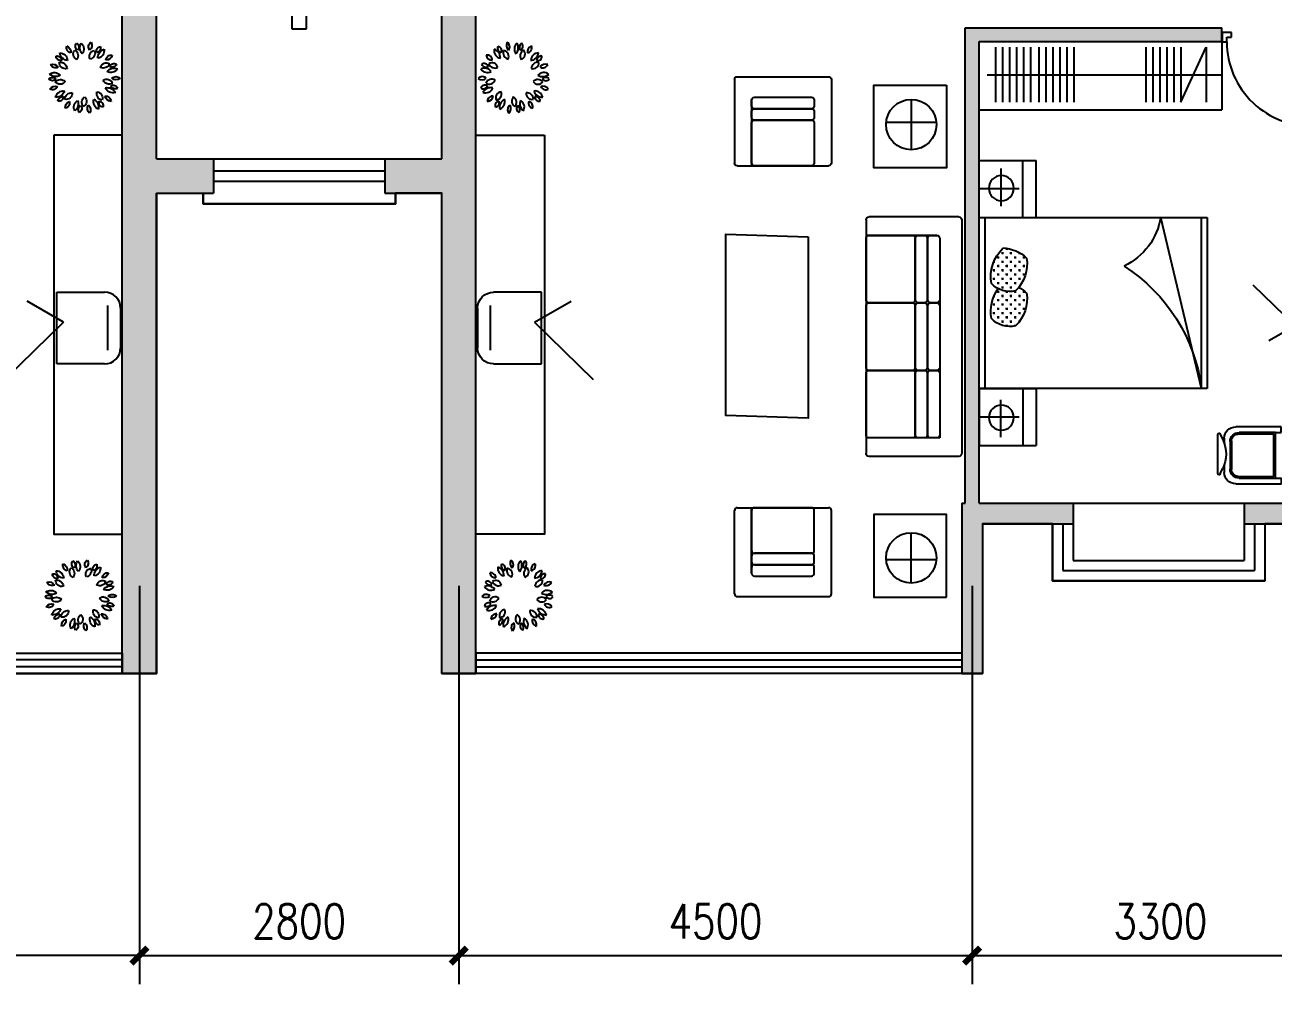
# Model space of a CAD drawing. Header units: millimetres. Extents: x 954 to 37968, y 451 to 18769.
# Drawn here: x 16152 to 27092, y 451 to 8861 of the extents above; entities that cross this region are included whole.
import ezdxf
from ezdxf.enums import TextEntityAlignment as Align

# ---------------------------------------------------------------- set-up
doc = ezdxf.new("R2010")
doc.units = ezdxf.units.MM
for name, color, linetype in [('DIM', 15, 'Continuous'), ('J', 7, 'Continuous'), ('OA_FURNITURE', 7, 'Continuous'), ('PUB_H', 13, 'Continuous'), ('T', 7, 'Continuous'), ('W', 2, 'Continuous'), ('WALL', 4, 'Continuous'), ('WINDOW_TEXT', 7, 'Continuous'), ('轮廓线', 240, 'Continuous')]:
    doc.layers.add(name, color=color, linetype=linetype)
doc.styles.add('DIM_FONT', font='SIMPLEX.shx', dxfattribs={"width": 0.8})
doc.styles.add('SIMPLEX', font='SIMPLEX.SHX')
doc.styles.get("Standard").update_dxf_attribs({"font": 'arial.ttf'})
doc.dimstyles.new('DIMN', dxfattribs={"dimtxt": 300, "dimasz": 1, "dimexe": 250, "dimexo": 300, "dimgap": 150, "dimtad": 1, "dimdec": 0, "dimdsep": 46, "dimtxsty": 'DIM_FONT', "dimblk": '_DIMX', "dimblk1": 'ARCHTICK', "dimblk2": 'ARCHTICK', "dimcen": 0.1, "dimclrt": 7, "dimadec": 0, "dimazin": 0, "dimtfac": 1, "dimtdec": 0, "dimtix": 1, "dimtmove": 2, "dimatfit": 3, "dimldrblk": '_DIMX', "dimfxl": 1, "dimtolj": 1, "dimtzin": 0, "dimarcsym": 0})

# ---------------------------------------------------------------- blocks, each defined once
blk = doc.blocks.new('M_B6KVE')
for p, q in [((-0.5, 0.5), (0.5, 0.5)), ((-0.5, 0.15), (0.5, 0.15)), ((-0.5, -0.15), (0.5, -0.15)), ((-0.5602, -0.5057), (-0.5602, -0.8077)), ((0.5638, -0.8077), (0.5638, -0.5057)), ((-0.5602, -0.8077), (0.5638, -0.8077))]:
    blk.add_line(p, q)
blk = doc.blocks.new('_ARCHTICK')
at = {"color": 0, "linetype": 'ByBlock', "const_width": 0.15}
blk.add_lwpolyline([(-0.5, -0.5), (0.5, 0.5)], dxfattribs=at)
blk = doc.blocks.new('_DIMX')
at = {"const_width": 50}
blk.add_lwpolyline([(-70, -70), (70, 70)], dxfattribs=at)
blk = doc.blocks.new('_WBLK')
for p, q in [((-0.5, 0.5), (0.5, 0.5)), ((0.5, 0.1667), (-0.5, 0.1667)), ((0.5, -0.1667), (-0.5, -0.1667)), ((-0.5, -0.5), (0.5, -0.5))]:
    blk.add_line(p, q)
at = {"layer": 'WINDOW_TEXT', "style": 'SIMPLEX', "flags": 9}
blk.add_attdef('A', text='', height=1, dxfattribs=at).set_placement((0, 1.5), align=Align.MIDDLE)
blk = doc.blocks.new('M_F22')
for centre, radius, start, end in [((-745, 1661), 486, 170.70899, 259.10644), ((-1409, 1198), 573, 358.65709, 71.15834), ((-704, 1829), 307, 163.4613, 255.43295), ((-1018, 1651), 266, 333.31145, 85.5828), ((-242, 1523), 417, 160.50355, 255.32847), ((-684, 1289), 376, 333.2488, 82.58322), ((-63, 1991), 399, 151.70154, 229.74057), ((-591, 1891), 339, 322.86392, 58.57818), ((523, 1764), 486, 130.70899, 219.10644), ((-284, 1836), 573, 318.65709, 31.15834), ((662, 1865), 307, 123.4613, 215.43295), ((819, 1335), 417, 120.50355, 215.32847), ((307, 1931), 266, 293.31145, 45.5828), ((331, 1439), 376, 293.2488, 42.58322), ((1257, 1578), 399, 111.70154, 189.74057), ((788, 1841), 339, 282.86392, 18.57818), ((-1853, 584), 266, 13.31145, 125.5828), ((-1727, 923), 307, 203.4613, 295.43295), ((-1680, 1042), 339, 2.86392, 98.57818), ((-1340, 1458), 399, 191.70154, 269.74057), ((-1364, 522), 376, 13.2488, 122.58322), ((-1177, 985), 417, 200.50355, 295.32847), ((1560, 1027), 486, 90.70899, 179.10644), ((988, 1601), 573, 278.65709, 351.15834), ((1511, 508), 417, 80.50355, 175.32847), ((1204, 902), 376, 253.2488, 2.58322), ((1732, 1016), 307, 83.4613, 175.43295), ((1502, 1294), 266, 253.31145, 5.5828), ((2003, 413), 399, 71.70154, 149.74057), ((1813, 916), 339, 242.86392, 338.57818), ((-1969, -307), 339, 42.86392, 138.57818), ((-1861, -14), 573, 38.65709, 111.15834), ((-1651, 768), 486, 210.70899, 299.10644), ((1881, -204), 486, 50.70899, 139.10644), ((1812, 603), 573, 238.65709, 311.15834), ((-1976, 230), 399, 231.70154, 309.74057), ((-1807, -769), 266, 53.31145, 165.5828), ((-1928, -429), 307, 243.4613, 335.43295), ((-1429, -1233), 573, 78.65709, 151.15834), ((-1770, -498), 486, 250.70899, 339.10644), ((-1393, -503), 376, 53.2488, 162.58322), ((-1547, -28), 417, 240.50355, 335.32847), ((1510, -570), 417, 40.50355, 135.32847), ((1528, -71), 376, 213.2488, 322.58322), ((1825, -959), 399, 31.70154, 109.74057), ((2003, -452), 339, 202.86392, 298.57818), ((2005, -323), 307, 43.4613, 135.43295), ((2009, 38), 266, 213.31145, 325.5828), ((-1323, -1527), 339, 82.86392, 178.57818), ((-1674, -1120), 399, 271.70154, 349.74057), ((-902, -1777), 266, 93.31145, 205.5828), ((-1213, -1593), 307, 283.4613, 15.43295), ((-756, -1306), 376, 93.2488, 202.58322), ((-1179, -1041), 417, 280.50355, 15.32847), ((-314, -1889), 573, 118.65709, 191.15834), ((-1048, -1545), 486, 290.70899, 19.10644), ((249, -1512), 376, 133.2488, 242.58322), ((-246, -1581), 417, 320.50355, 55.32847), ((962, -1675), 573, 158.65709, 231.15834), ((179, -1883), 486, 330.70899, 59.10644), ((1151, -1025), 376, 173.2488, 282.58322), ((816, -1395), 417, 0.50355, 95.32847), ((1270, -1621), 339, 162.86392, 258.57818), ((808, -1896), 399, 351.70154, 69.74057), ((1335, -1353), 486, 10.70899, 99.10644), ((1801, -691), 573, 198.65709, 271.15834), ((1589, -1250), 266, 173.31145, 285.5828), ((1354, -1524), 307, 3.4613, 95.43295), ((-44, -2046), 339, 122.86392, 218.57818), ((-574, -1959), 399, 311.70154, 29.74057), ((439, -1967), 266, 133.31145, 245.5828), ((83, -2026), 307, 323.4613, 55.43295)]:
    blk.add_arc(centre, radius, start, end)
at = {"width": 0.8, "flags": 9}
for tag in ['XSIZE', 'YSIZE']:
    blk.add_attdef(tag, (0, 0), '', height=0.5, dxfattribs=at)
blk = doc.blocks.new('M_C4')
for p, q in [((100, 250), (350, 250)), ((363.3, 168.9), (84, 168.9)), ((0, -150), (0, 150)), ((450, 150), (450, -150)), ((450, -150), (0, -150)), ((187.5, -106.9), (56.8, -335.7)), ((187.5, -106.9), (546.7, -474.6))]:
    blk.add_line(p, q)
for centre, start, end in [((100, 150), 90, 180), ((350, 150), 0, 90)]:
    blk.add_arc(centre, 100, start, end)
at = {"flags": 9}
for tag in ['XSIZE', 'YSIZE']:
    blk.add_attdef(tag, (0, 0), '', height=0.5, dxfattribs=at)
at = {"width": 0.8, "flags": 9}
for tag in ['YSIZE', 'XSIZE', 'XSIZE', 'YSIZE']:
    blk.add_attdef(tag, (225, -150), '', height=0.5, dxfattribs=at)
blk = doc.blocks.new('*D52')
at = {"layer": 'DEFPOINTS', "color": 0, "transparency": 16777216}
for p in [(12655, 4242), (17155, 4242), (12655, 701)]:
    blk.add_point(p, dxfattribs=at)
at = {"layer": 'DIM', "color": 0, "lineweight": -2, "transparency": 16777216}
for p, q in [((12655, 3942), (12655, 451)), ((17155, 3942), (17155, 451)), ((17154, 701), (12656, 701))]:
    blk.add_line(p, q, dxfattribs=at)
at = {"layer": 'DIM', "color": 0, "lineweight": -2, "transparency": 16777216, "rotation": 180}
blk.add_blockref('_DIMX', (12655, 701), dxfattribs=at)
at = {"layer": 'DIM', "color": 0, "lineweight": -2, "transparency": 16777216}
blk.add_blockref('_DIMX', (17155, 701), dxfattribs=at)
at = {"layer": 'DIM', "color": 7, "transparency": 16777216, "insert": (14905, 1001), "char_height": 300, "attachment_point": 5, "style": 'DIM_FONT'}
blk.add_mtext('\\A1;4500', dxfattribs=at)
blk = doc.blocks.new('M_C9')
at = {"linetype": 'Continuous'}
for p, q in [((168, 317), (-176, 317)), ((-174, 294), (-130, 273)), ((-142, 259), (-92, 259)), ((88, 259), (158, 259)), ((166, 294), (122, 273)), ((-242, -239), (-242, 159)), ((-192, -191), (-192, 129)), ((-179, -174), (-179, 137)), ((-119, 197), (132, 197)), ((-112, 209), (128, 209)), ((192, 137), (192, -174)), ((208, 129), (208, -191)), ((258, 159), (258, -241)), ((-192, -191), (-192, -239)), ((208, -191), (-192, -191)), ((192, -174), (-179, -174)), ((208, -191), (208, -241)), ((-192, -239), (-242, -239)), ((258, -241), (207, -241))]:
    blk.add_line(p, q, dxfattribs=at)
for centre, radius, start, end in [((-142, 159), 100, 90, 180), ((-174, 306), 12.2, 98.7908, 276.7415), ((-3, 541), 297, 244.7295, 295.1128), ((158, 159), 100, 0, 90), ((166, 306), 12.2, 263.2585, 81.2092), ((-112, 129), 80, 90, 180), ((-119, 137), 60, 90, 180), ((128, 129), 80, 0, 90), ((132, 137), 60, 0, 90)]:
    blk.add_arc(centre, radius, start, end, dxfattribs=at)
at = {"width": 0.8, "flags": 9}
for tag in ['XSIZE', 'YSIZE']:
    blk.add_attdef(tag, (0, 0), '', height=0.5, dxfattribs=at)
blk = doc.blocks.new('*X15')
at = {"color": 0}
for p, q in [((284933, 2325), (284944, 2325)), ((284934, 2316), (284934, 2326)), ((285000, 2325), (285019, 2325)), ((285009, 2316), (285009, 2334)), ((285075, 2325), (285094, 2325)), ((285084, 2316), (285084, 2334)), ((285234, 2316), (285234, 2323)), ((285240, 2325), (285244, 2325)), ((285300, 2325), (285319, 2325)), ((285309, 2316), (285309, 2334)), ((285375, 2325), (285394, 2325)), ((285384, 2316), (285384, 2334)), ((285450, 2325), (285452, 2325)), ((285459, 2316), (285459, 2316)), ((284817, 2212), (284831, 2212)), ((284822, 2203), (284822, 2222)), ((284850, 2250), (284869, 2250)), ((284859, 2241), (284859, 2259)), ((284888, 2288), (284906, 2288)), ((284888, 2212), (284906, 2212)), ((284897, 2278), (284897, 2297)), ((284897, 2203), (284897, 2222)), ((284925, 2250), (284944, 2250)), ((284934, 2241), (284934, 2259)), ((284962, 2288), (284981, 2288)), ((284962, 2212), (284981, 2212)), ((284972, 2278), (284972, 2297)), ((284972, 2203), (284972, 2222)), ((285000, 2250), (285019, 2250)), ((285009, 2241), (285009, 2259)), ((285038, 2288), (285056, 2288)), ((285038, 2212), (285056, 2212)), ((285047, 2278), (285047, 2297)), ((285047, 2203), (285047, 2222)), ((285075, 2250), (285094, 2250)), ((285084, 2241), (285084, 2259)), ((285112, 2288), (285131, 2288)), ((285112, 2212), (285131, 2212)), ((285122, 2278), (285122, 2297)), ((285122, 2203), (285122, 2222)), ((285150, 2250), (285169, 2250)), ((285159, 2241), (285159, 2259)), ((285188, 2288), (285206, 2288)), ((285188, 2212), (285206, 2212)), ((285197, 2278), (285197, 2297)), ((285197, 2203), (285197, 2222)), ((285225, 2250), (285244, 2250)), ((285234, 2241), (285234, 2259)), ((285262, 2288), (285281, 2288)), ((285262, 2212), (285281, 2212)), ((285272, 2278), (285272, 2297)), ((285272, 2203), (285272, 2222)), ((285300, 2250), (285319, 2250)), ((285309, 2241), (285309, 2259)), ((285338, 2288), (285356, 2288)), ((285338, 2212), (285356, 2212)), ((285347, 2278), (285347, 2297)), ((285347, 2203), (285347, 2222)), ((285375, 2250), (285394, 2250)), ((285384, 2241), (285384, 2259)), ((285412, 2288), (285431, 2288)), ((285412, 2212), (285431, 2212)), ((285422, 2278), (285422, 2297)), ((285422, 2203), (285422, 2222)), ((285450, 2250), (285469, 2250)), ((285459, 2241), (285459, 2259)), ((285488, 2212), (285500, 2212)), ((285497, 2203), (285497, 2222)), ((284850, 2175), (284869, 2175)), ((284856, 2100), (284869, 2100)), ((284859, 2166), (284859, 2184)), ((284859, 2094), (284859, 2109)), ((284888, 2138), (284906, 2138)), ((284897, 2128), (284897, 2147)), ((284925, 2175), (284944, 2175)), ((284925, 2100), (284944, 2100)), ((284934, 2166), (284934, 2184)), ((284934, 2091), (284934, 2109)), ((284962, 2138), (284981, 2138)), ((284972, 2128), (284972, 2147)), ((285000, 2175), (285019, 2175)), ((285000, 2100), (285019, 2100)), ((285009, 2166), (285009, 2184)), ((285009, 2091), (285009, 2109)), ((285038, 2138), (285056, 2138)), ((285047, 2128), (285047, 2147)), ((285075, 2175), (285094, 2175)), ((285075, 2100), (285094, 2100)), ((285084, 2166), (285084, 2184)), ((285084, 2091), (285084, 2109)), ((285112, 2138), (285131, 2138)), ((285122, 2128), (285122, 2147)), ((285150, 2175), (285169, 2175)), ((285150, 2100), (285151, 2100)), ((285159, 2166), (285159, 2184)), ((285159, 2106), (285159, 2109)), ((285163, 2100), (285169, 2100)), ((285188, 2138), (285206, 2138)), ((285197, 2128), (285197, 2147)), ((285225, 2175), (285244, 2175)), ((285225, 2100), (285244, 2100)), ((285234, 2166), (285234, 2184)), ((285234, 2091), (285234, 2109)), ((285262, 2138), (285281, 2138)), ((285272, 2128), (285272, 2147)), ((285300, 2175), (285319, 2175)), ((285300, 2100), (285319, 2100)), ((285309, 2166), (285309, 2184)), ((285309, 2091), (285309, 2109)), ((285338, 2138), (285356, 2138)), ((285347, 2128), (285347, 2147)), ((285375, 2175), (285394, 2175)), ((285375, 2100), (285394, 2100)), ((285384, 2166), (285384, 2184)), ((285384, 2091), (285384, 2109)), ((285412, 2138), (285431, 2138)), ((285422, 2128), (285422, 2147)), ((285450, 2175), (285469, 2175)), ((285450, 2100), (285458, 2100)), ((285459, 2166), (285459, 2184)), ((285459, 2101), (285459, 2109)), ((285488, 2138), (285497, 2138)), ((285497, 2138), (285497, 2147)), ((284888, 2062), (284906, 2062)), ((284897, 2053), (284897, 2072)), ((284962, 2062), (284981, 2062)), ((284972, 2053), (284972, 2072)), ((285038, 2062), (285056, 2062)), ((285047, 2053), (285047, 2072)), ((285188, 2062), (285206, 2062)), ((285197, 2053), (285197, 2072)), ((285262, 2062), (285281, 2062)), ((285272, 2053), (285272, 2072)), ((285338, 2062), (285356, 2062)), ((285347, 2053), (285347, 2072))]:
    blk.add_line(p, q, dxfattribs=at)
blk = doc.blocks.new('_C2ZTH')
for p, q in [((-500, 750), (-500, 1250)), ((0, 1250), (-500, 1250)), ((-385, 750), (-385, 1250)), ((0, 750), (0, 1250)), ((-191, 1178), (-191, 849)), ((-353, 1001), (2, 1001)), ((0, 750), (-500, 750)), ((0, -750), (-500, -750)), ((-500, -750), (-500, -1250)), ((-385, -750), (-385, -1250)), ((0, -750), (0, -1250)), ((-191, -1178), (-191, -849)), ((-353, -1001), (2, -1001)), ((0, -1250), (-500, -1250))]:
    blk.add_line(p, q)
for centre in [(-196, 1006), (-196, -1006)]:
    blk.add_circle(centre, 110)
at = {"layer": 'J'}
for p, q in [((-2000, 750), (-2000, -750)), ((0, 750), (-2000, 750)), ((-1950, -750), (-1594, 750)), ((-1950, -750), (-1950, 750)), ((-50, 750), (-50, -750)), ((0, -750), (0, 750)), ((-2000, -750), (0, -750))]:
    blk.add_line(p, q, dxfattribs=at)
for centre, radius, start, end in [((-1023, 844), 578, 189.3238, 244.457), ((-194, 156), 326, 92.7966, 133.2149), ((-458, 228), 354, 350.3657, 45.5224), ((-93, 341), 328, 170.9132, 225.9541), ((-468, -936), 1493, 122.587, 172.8499), ((-194, -151), 326, 118.3278, 133.2149), ((-270, 322), 222, 256.7256, 316.496), ((-458, -78), 354, 350.3657, 34.9896), ((-93, 35), 328, 170.9132, 225.9541), ((-270, 15), 222, 256.7256, 316.496)]:
    blk.add_arc(centre, radius, start, end, dxfattribs=at)
at = {"layer": 'J', "rotation": 270}
blk.add_blockref('*X15', (-2455, 285295), dxfattribs=at)
at = {"style": 'DIM_FONT', "width": 0.8, "flags": 9}
for tag in ['XSIZE', 'YSIZE']:
    blk.add_attdef(tag, (0, 0), '', height=0.5, dxfattribs=at)
blk = doc.blocks.new('M_C31NFU')
at = {"layer": 'OA_FURNITURE'}
for p, q in [((392, 780), (-408, 780)), ((-433, 755), (-433, 25)), ((417, 755), (417, 25)), ((242, 600), (-258, 600)), ((267, 575), (267, 0)), ((392, 0), (-408, 0))]:
    blk.add_line(p, q, dxfattribs=at)
for points in [[(242, 600), (-258, 600, 0.414214), (-283, 575), (-283, 525, 0.414214), (-258, 500), (242, 500, 0.414214), (267, 525), (267, 575, 0.414214)], [(242, 500), (-258, 500, 0.414214), (-283, 475), (-283, 425, 0.414214), (-258, 400), (242, 400, 0.414214), (267, 425), (267, 475, 0.414214)], [(242, 400), (-258, 400, 0.414214), (-283, 375), (-283, 25, 0.414214), (-258, 0), (242, 0, 0.414214), (267, 25), (267, 375, 0.414214)]]:
    blk.add_lwpolyline(points, format="xyb", close=True, dxfattribs=at)
for centre, start, end in [((-408, 755), 90, 180), ((392, 755), 0, 90), ((242, 575), 0, 90), ((-408, 25), 180, 270), ((392, 25), 270, 0)]:
    blk.add_arc(centre, 25, start, end, dxfattribs=at)
at = {"style": 'DIM_FONT', "width": 0.8, "flags": 9}
for tag in ['XSIZE', 'YSIZE']:
    blk.add_attdef(tag, (0, 0), '', height=0.5, dxfattribs=at)
blk = doc.blocks.new('M_C34BMF')
at = {"layer": 'OA_FURNITURE'}
for p, q in [((-1058, -186), (-1058, 600)), ((-1031, 627), (1015, 627)), ((-896, 8), (-896, 627)), ((881, -19), (881, 627)), ((1042, -186), (1042, 600)), ((-869, -19), (881, -19)), ((-1031, -213), (1015, -213))]:
    blk.add_line(p, q, dxfattribs=at)
for points in [[(-869, 196), (-331, 196, 0.414214), (-304, 223), (-304, 600, 0.414214), (-331, 627), (-869, 627, 0.414214), (-896, 600), (-896, 223, 0.414214)], [(-277, 196), (261, 196, 0.414214), (288, 223), (288, 600, 0.414214), (261, 627), (-277, 627, 0.414214), (-304, 600), (-304, 223, 0.414214)], [(315, 196), (854, 196, 0.414214), (881, 223), (881, 600, 0.414214), (854, 627), (315, 627, 0.414214), (288, 600), (288, 223, 0.414214)], [(-869, 89), (-331, 89, 0.414214), (-304, 115), (-304, 169, 0.414214), (-331, 196), (-869, 196, 0.414214), (-896, 169), (-896, 115, 0.414214)], [(-277, 89), (261, 89, 0.414214), (288, 115), (288, 169, 0.414214), (261, 196), (-277, 196, 0.414214), (-304, 169), (-304, 115, 0.414214)], [(315, 89), (854, 89, 0.414214), (881, 115), (881, 169, 0.414214), (854, 196), (315, 196, 0.414214), (288, 169), (288, 115, 0.414214)], [(-869, -19), (-331, -19, 0.414214), (-304, 8), (-304, 62, 0.414214), (-331, 89), (-869, 89, 0.414214), (-896, 62), (-896, 8, 0.414214)], [(-277, -19), (261, -19, 0.414214), (288, 8), (288, 62, 0.414214), (261, 89), (-277, 89, 0.414214), (-304, 62), (-304, 8, 0.414214)], [(315, -19), (854, -19, 0.414214), (881, 8), (881, 62, 0.414214), (854, 89), (315, 89, 0.414214), (288, 62), (288, 8, 0.414214)]]:
    blk.add_lwpolyline(points, format="xyb", close=True, dxfattribs=at)
for centre, start, end in [((-1031, 600), 90, 180), ((1015, 600), 0, 90), ((-869, 8), 180, 270), ((854, 8), 270, 0), ((-1031, -186), 180, 270), ((1015, -186), 270, 0)]:
    blk.add_arc(centre, 26.9, start, end, dxfattribs=at)
at = {"style": 'DIM_FONT', "width": 0.8, "flags": 9}
for tag in ['XSIZE', 'YSIZE']:
    blk.add_attdef(tag, (0, 0), '', height=0.5, dxfattribs=at)
blk = doc.blocks.new('_B0MWI')
for p, q in [((-0.62, 3.2778), (0.62, 3.2778)), ((-0.62, 0.5), (-0.62, 3.2778)), ((0.62, 0.5), (0.62, 3.2778)), ((-0.56, 2.7778), (0.56, 2.7778)), ((-0.56, 0.5), (-0.56, 2.7778)), ((0.56, 0.5), (0.56, 2.7778)), ((-0.5, 2.2778), (0.5, 2.2778)), ((-0.5, 0.5), (-0.5, 2.2778)), ((0.5, 0.5), (0.5, 2.2778)), ((-0.5, -0.5), (0.5, -0.5))]:
    blk.add_line(p, q)
blk = doc.blocks.new('M_A24LXR')
for p, q in [((-0.455, 0.071), (-0.455, 0.888)), ((-0.455, 0.888), (-0.41, 0.888)), ((-0.41, 0.888), (-0.41, 0.071)), ((-0.494, 0.753), (-0.494, 0.578)), ((-0.455, 0.797), (-0.41, 0.797)), ((-0.371, 0.753), (-0.371, 0.578)), ((-0.455, 0.707), (-0.41, 0.707)), ((-0.455, 0.616), (-0.41, 0.616)), ((-0.455, 0.525), (-0.41, 0.525)), ((-0.455, 0.434), (-0.41, 0.434)), ((-0.455, 0.343), (-0.41, 0.343)), ((-0.455, 0.253), (-0.41, 0.253)), ((-0.455, 0.162), (-0.41, 0.162)), ((-0.501, 0.071), (-0.455, 0.071)), ((-0.501, -0.02), (-0.501, 0.071)), ((-0.41, 0.071), (-0.455, 0.071)), ((-0.455, 0.071), (-0.455, 0.026)), ((-0.455, 0.026), (-0.41, 0.026)), ((-0.41, 0.026), (-0.41, -0.02)), ((0.453, 0.026), (0.407, 0.026)), ((0.407, 0.026), (0.407, -0.02)), ((0.498, 0.071), (0.453, 0.071)), ((0.453, 0.071), (0.453, 0.026)), ((0.498, -0.02), (0.498, 0.071)), ((-0.501, -0.02), (-0.501, -0.02)), ((-0.41, -0.02), (-0.501, -0.02)), ((0.407, -0.02), (0.498, -0.02)), ((0.498, -0.02), (0.498, -0.02))]:
    blk.add_line(p, q)
blk.add_arc((-0.364, 0.072), 0.817, 359.9115, 93.1848)

msp = doc.modelspace()

# ---------------------------------------------------------------- linework, layer by layer
at = {"layer": 'J'}
for p, q in [((24658.5, 8666), (24658.5, 8185.7)), ((24720, 8666), (24720, 8185.7)), ((24781.4, 8666), (24781.4, 8185.7)), ((24842.9, 8666), (24842.9, 8185.7)), ((24904.3, 8666), (24904.3, 8185.7)), ((24965.8, 8666), (24965.8, 8185.7)), ((25038.4, 8666), (25038.4, 8185.7)), ((25099.8, 8666), (25099.8, 8185.7)), ((25161.3, 8666), (25161.3, 8185.7)), ((25222.7, 8666), (25222.7, 8185.7)), ((25284.2, 8666), (25284.2, 8185.7)), ((25345.6, 8666), (25345.6, 8185.7)), ((25976.9, 8666), (25976.9, 8185.7)), ((26038.3, 8666), (26038.3, 8185.7)), ((26099.8, 8666), (26099.8, 8185.7)), ((26161.2, 8666), (26161.2, 8185.7)), ((26222.7, 8666), (26222.7, 8185.7)), ((26284.1, 8666), (26284.1, 8185.7)), ((26284.1, 8185.7), (26507.6, 8666)), ((26507.6, 8666), (26507.6, 8185.7)), ((26644.9, 8716.7), (26644.9, 8116.7)), ((26644.9, 8420.3), (24585.9, 8420.3)), ((23920.6, 8208.8), (23920.6, 7767.2)), ((24514.9, 8116.7), (26644.9, 8116.7)), ((24140.7, 8005.6), (23700.5, 8005.6)), ((23920.6, 3967.6), (23920.6, 4409.2)), ((24140.7, 4170.7), (23700.5, 4170.7))]:
    msp.add_line(p, q, dxfattribs=at)
for points in [[(24229.7, 8332.3), (24229.7, 7608.3), (23593.8, 7608.3), (23593.8, 8332.3)], [(16404.9, 7893.9), (16404.9, 4395.6), (17004.9, 4395.6), (17004.9, 7893.9)], [(20704.9, 7893.9), (20704.9, 4395.6), (20104.9, 4395.6), (20104.9, 7893.9)], [(23017.2, 7003.7), (23017.2, 5414.5), (22295.5, 5437), (22295.5, 7026.3)], [(24229.7, 3844.1), (24229.7, 4568), (23593.8, 4568), (23593.8, 3844.1)]]:
    msp.add_lwpolyline(points, close=True, dxfattribs=at)
for centre in [(23920.6, 7988), (23920.6, 4188.4)]:
    msp.add_circle(centre, 220.8, dxfattribs=at)
at = {"layer": 'PUB_H'}
for points in [[(17004.9, 10885.9), (17304.9, 7385.9), (17304.9, 10885.9)], [(17304.9, 3173.2), (17304.9, 7385.9), (17004.9, 3173.2), (17004.9, 10885.9)], [(19804.9, 3173.2), (19804.9, 7385.9), (20104.9, 3173.2), (20104.9, 10885.9)], [(20104.9, 10885.9), (19804.9, 7385.9), (19804.9, 10885.9)], [(26644.9, 8836.7), (26644.9, 8716.7), (24394.9, 8836.7), (24514.9, 8716.7)], [(24394.9, 8836.7), (24514.9, 8716.7), (24394.9, 4666.7), (24514.9, 4666.7)], [(17304.9, 7385.9), (17304.9, 7685.9), (17804.9, 7385.9), (17804.9, 7685.9)], [(19804.9, 7385.9), (19304.9, 7385.9), (19804.9, 7685.9), (19304.9, 7685.9)], [(24544.9, 3173.2), (24364.9, 3173.2), (24544.9, 4486.7), (24364.9, 4666.7)], [(24364.9, 4666.7), (24394.9, 4666.7), (24544.9, 4486.7)], [(24394.9, 4666.7), (24514.9, 4666.7), (24544.9, 4486.7), (25339.9, 4666.7)], [(24544.9, 4486.7), (25339.9, 4666.7), (25339.9, 4486.7)], [(26839.9, 4486.7), (26839.9, 4666.7), (27844.9, 4486.7), (27664.9, 4666.7)]]:
    msp.add_solid(points, dxfattribs=at)
at = {"layer": 'T'}
for p, q in [((18489.9, 10945.9), (18489.9, 8825.9)), ((18619.9, 8825.9), (18619.9, 10945.9)), ((18489.9, 8825.9), (18619.9, 8825.9))]:
    msp.add_line(p, q, dxfattribs=at)
at = {"layer": 'WALL'}
for p, q in [((17004.9, 3353.2), (17004.9, 10885.9)), ((17304.9, 7685.9), (17304.9, 10885.9)), ((19804.9, 7685.9), (19804.9, 10885.9)), ((20104.9, 3353.2), (20104.9, 10885.9)), ((24394.9, 4666.7), (24394.9, 8836.7)), ((24394.9, 8836.7), (26644.9, 8836.7)), ((26644.9, 8716.7), (26644.9, 8836.7)), ((24514.9, 4666.7), (24514.9, 8716.7)), ((24514.9, 8716.7), (26644.9, 8716.7)), ((17304.9, 7685.9), (17804.9, 7685.9)), ((17804.9, 7685.9), (17804.9, 7385.9)), ((19304.9, 7685.9), (19304.9, 7385.9)), ((19304.9, 7685.9), (19804.9, 7685.9)), ((17304.9, 7385.9), (17804.9, 7385.9)), ((17304.9, 3173.2), (17304.9, 7385.9)), ((19304.9, 7385.9), (19804.9, 7385.9)), ((19804.9, 3173.2), (19804.9, 7385.9)), ((24364.9, 4666.7), (24364.9, 3173.2)), ((24364.9, 4666.7), (24394.9, 4666.7)), ((24514.9, 4666.7), (25339.9, 4666.7)), ((25339.9, 4666.7), (25339.9, 4486.7)), ((26839.9, 4666.7), (27664.9, 4666.7)), ((26839.9, 4666.7), (26839.9, 4486.7)), ((24544.9, 4486.7), (24544.9, 3173.2)), ((24544.9, 4486.7), (25339.9, 4486.7)), ((26839.9, 4486.7), (27844.9, 4486.7)), ((17004.9, 3353.2), (17004.9, 3173.2)), ((17004.9, 3173.2), (17004.9, 3353.2)), ((20104.9, 3173.2), (20104.9, 3353.2)), ((20104.9, 3353.2), (20104.9, 3173.2)), ((17004.9, 3173.2), (17304.9, 3173.2)), ((17304.9, 3173.2), (17004.9, 3173.2)), ((19804.9, 3173.2), (20104.9, 3173.2)), ((20104.9, 3173.2), (19804.9, 3173.2)), ((24364.9, 3173.2), (24544.9, 3173.2))]:
    msp.add_line(p, q, dxfattribs=at)
at = {"layer": '轮廓线'}
msp.add_lwpolyline([(29085.8, 4486.7), (27019.9, 4486.7), (27019.9, 3986.7), (25159.9, 3986.7), (25159.9, 4486.7), (24544.9, 4486.7), (24544.9, 3173.2), (19804.9, 3173.2), (19804.9, 7385.9), (19400.6, 7385.9), (19400.6, 7293.6), (17714.7, 7293.6), (17714.7, 7384.2), (17304.9, 7384.2), (17304.9, 3173.2), (12564.9, 3173.2)], dxfattribs=at)

# ---------------------------------------------------------------- block references
at = {"layer": 'J', "yscale": 0.14, "zscale": 0.14}
for p, xscale in [((16673.6, 8404.1), -0.14), ((20436.3, 8404.1), 0.14), ((16641.4, 3864.1), -0.14), ((20468.4, 3864.1), 0.14)]:
    msp.add_blockref('M_F22', p, dxfattribs=dict(at, xscale=xscale))
at = {"layer": 'J', "xscale": -1}
for name, p in [('M_C31NFU', (22788.1, 7627)), ('_C2ZTH', (24514.9, 6424.1))]:
    msp.add_blockref(name, p, dxfattribs=at)
for name, p, rotation in [('M_C34BMF', (24151.9, 6120.5), 90), ('M_C4', (27392.7, 6034.3), 270), ('M_C9', (26924.2, 5095.3), 90)]:
    msp.add_blockref(name, p, dxfattribs=dict(at, rotation=rotation))
at = {"layer": 'J', "yscale": 1.4, "zscale": 1.4}
for p, xscale, rotation in [((16640.2, 6518.4), 1.4, 270), ((20469.6, 6518.4), -1.4, 90)]:
    msp.add_blockref('M_C4', p, dxfattribs=dict(at, xscale=xscale, rotation=rotation))
at = {"layer": 'J', "rotation": 180}
msp.add_blockref('M_C31NFU', (22788.1, 4628.5), dxfattribs=at)
at = {"layer": 'W', "xscale": -900, "yscale": -900, "zscale": 900}
msp.add_blockref('M_A24LXR', (27094.9, 8776.7), dxfattribs=at)
at = {"layer": 'W', "rotation": 180}
for name, p, xscale, yscale, zscale in [('M_B6KVE', (18554.9, 7535.9), -1500, -300, 1500), ('_B0MWI', (26089.9, 4576.7), -1500, 180, 1500), ('_WBLK', (14874.9, 3263.2), -4266.066868817259, 179.9999999999981, 4266.066868817259), ('_WBLK', (22234.9, 3263.2), 4266.066868817259, 179.9999999999981, 4266.066868817259)]:
    msp.add_blockref(name, p, dxfattribs=dict(at, xscale=xscale, yscale=yscale, zscale=zscale))

# ---------------------------------------------------------------- dimensions: what is measured, and where the dimension line sits
at = {"layer": 'DIM'}
for base, p1, p2 in [((27754.9, 701.4), (24454.9, 4242.1), (27754.9, 4576.7)), ((24454.9, 701.4), (19954.9, 4242.1), (24454.9, 4242.1)), ((19954.9, 701.4), (17154.9, 3671.7), (19954.9, 3671.7))]:
    msp.add_linear_dim(base=base, p1=p1, p2=p2, dimstyle='DIMN', dxfattribs=at).render()
dim = msp.add_linear_dim(base=(12654.9, 701.4), p1=(17154.9, 4242.1), p2=(12654.9, 4242.1), dimstyle='DIMN', dxfattribs=at)
dim.commit()
dim.dimension.update_dxf_attribs({"geometry": '*D52', "text_midpoint": (14904.9, 1001.4)})

doc.saveas('drawing.dxf')
